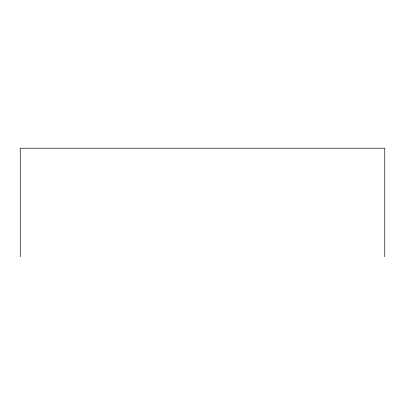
<?xml version="1.0" encoding="UTF-8"?>
<svg xmlns="http://www.w3.org/2000/svg" width="405" height="405" viewBox="0 0 405 405"><rect width="100%" height="100%" fill="white"/><g stroke="black" fill="none" stroke-linecap="round" stroke-linejoin="round"><path stroke-width="0.61" d="M384.75 256.79L384.75 148.21L20.25 148.21L20.25 256.79"/></g></svg>
